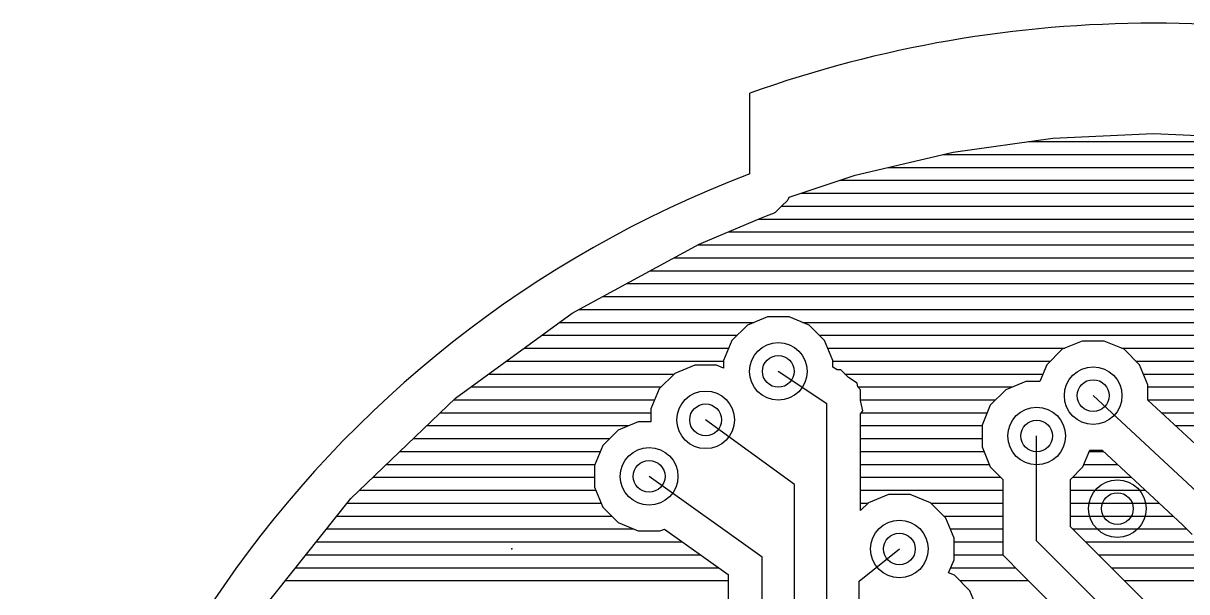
# Model space of a CAD drawing. Extents: x 3.8 to 39.4, y 2.7 to 40.5.
# Drawn here: x 3.81 to 22.11, y 31.52 to 40.47 of the extents above; entities that cross this region are included whole.
import ezdxf

# ---------------------------------------------------------------- set-up
doc = ezdxf.new("R2010")
doc.units = 0
for name, color, linetype in [('16', 175, 'CONTINUOUS'), ('18', 82, 'CONTINUOUS'), ('20', 7, 'CONTINUOUS'), ('23', 7, 'CONTINUOUS'), ('44', 253, 'CONTINUOUS')]:
    doc.layers.add(name, color=color, linetype=linetype)

# ---------------------------------------------------------------- blocks, each defined once
blk = doc.blocks.new('ROUNDV')
blk.add_circle((0, 0), 0.5)

msp = doc.modelspace()

# ---------------------------------------------------------------- linework, layer by layer
at = {"layer": '16'}
for p, q in [((18.4396, 38.4431), (20.0081, 38.6619)), ((20.0081, 38.6619), (21.59, 38.735)), ((21.59, 38.735), (23.1719, 38.6619)), ((16.898, 38.0805), (18.4396, 38.4431)), ((19.6219, 38.608), (23.5581, 38.608)), ((18.2769, 38.4048), (24.9031, 38.4048)), ((15.8572, 37.7317), (16.898, 38.0805)), ((17.4129, 38.2016), (25.7671, 38.2016)), ((16.6531, 37.9984), (26.5269, 37.9984)), ((15.8429, 37.6971), (15.8572, 37.7317)), ((16.0468, 37.7952), (27.1332, 37.7952)), ((15.6429, 37.4971), (15.7356, 37.5898)), ((15.7356, 37.5898), (15.8309, 37.6797)), ((15.7379, 37.592), (27.4421, 37.592)), ((15.8309, 37.6797), (15.8353, 37.6895)), ((15.8353, 37.6895), (15.8429, 37.6971)), ((14.4432, 36.9953), (15.4253, 37.407)), ((15.382, 37.3888), (27.798, 37.3888)), ((15.4253, 37.407), (15.5026, 37.439)), ((15.5026, 37.439), (15.625, 37.4855)), ((15.625, 37.4855), (15.6329, 37.4929)), ((15.6329, 37.4929), (15.6429, 37.4971)), ((14.8971, 37.1856), (28.2828, 37.1856)), ((12.4436, 35.9103), (14.4432, 36.9953)), ((14.4193, 36.9824), (28.7607, 36.9824)), ((14.0449, 36.7792), (29.1351, 36.7792)), ((13.6704, 36.576), (29.5096, 36.576)), ((13.2959, 36.3728), (29.8841, 36.3728)), ((12.9215, 36.1696), (30.2585, 36.1696)), ((10.6067, 34.5684), (12.4436, 35.9103)), ((12.547, 35.9664), (30.633, 35.9664)), ((12.2423, 35.7632), (15.305, 35.7632)), ((15.2001, 35.7197), (14.9583, 35.4779)), ((15.516, 35.8506), (15.2001, 35.7197)), ((15.858, 35.8506), (15.516, 35.8506)), ((16.1739, 35.7197), (15.858, 35.8506)), ((16.069, 35.7632), (30.9377, 35.7632)), ((16.4157, 35.4779), (16.1739, 35.7197)), ((11.9641, 35.56), (15.0403, 35.56)), ((16.3337, 35.56), (25.3337, 35.56)), ((11.686, 35.3568), (14.9081, 35.3568)), ((14.9583, 35.4779), (14.8274, 35.162)), ((16.5466, 35.162), (16.4157, 35.4779)), ((16.4659, 35.3568), (20.1967, 35.3568)), ((20.1531, 35.3387), (19.9113, 35.0969)), ((20.469, 35.4696), (20.1531, 35.3387)), ((20.811, 35.4696), (20.469, 35.4696)), ((21.1269, 35.3387), (20.811, 35.4696)), ((21.0833, 35.3568), (24.9971, 35.3568)), ((21.3687, 35.0969), (21.1269, 35.3387)), ((11.4078, 35.1536), (14.8274, 35.1536)), ((14.8274, 35.162), (14.8274, 35.042)), ((16.5466, 35.059), (16.5466, 35.162)), ((16.5466, 35.1536), (19.9679, 35.1536)), ((21.3121, 35.1536), (24.8351, 35.1536)), ((14.0571, 34.9577), (13.8153, 34.7159)), ((14.373, 35.0886), (14.0571, 34.9577)), ((14.715, 35.0886), (14.373, 35.0886)), ((14.8274, 35.042), (14.715, 35.0886)), ((16.449, 34.483), (15.687, 34.991)), ((16.6105, 35.0164), (16.5466, 35.059)), ((16.6699, 35.0164), (16.6105, 35.0164)), ((16.7888, 34.8975), (16.6699, 35.0164)), ((19.9113, 35.0969), (19.8026, 34.8346)), ((21.4996, 34.781), (21.3687, 35.0969)), ((11.1296, 34.9504), (14.0497, 34.9504)), ((16.7359, 34.9504), (19.8506, 34.9504)), ((16.9287, 34.8043), (16.7888, 34.8975)), ((16.9404, 34.746), (16.9287, 34.8043)), ((19.58, 34.8346), (19.2641, 34.7037)), ((19.8026, 34.8346), (19.58, 34.8346)), ((21.4294, 34.9504), (24.751, 34.9504)), ((21.4996, 34.5397), (21.4996, 34.781)), ((10.8515, 34.7472), (13.8465, 34.7472)), ((13.8153, 34.7159), (13.6844, 34.4)), ((16.9401, 34.7472), (19.369, 34.7472)), ((16.9824, 34.7039), (16.9404, 34.746)), ((16.9824, 34.5358), (16.9824, 34.7039)), ((19.2641, 34.7037), (19.0223, 34.4619)), ((20.64, 34.61), (22.418, 32.959)), ((21.4996, 34.7472), (24.7334, 34.7472)), ((8.965, 32.9934), (10.6067, 34.5684)), ((10.5813, 34.544), (13.7441, 34.544)), ((16.449, 27.752), (16.449, 34.483)), ((16.9824, 34.544), (19.1043, 34.544)), ((17.0154, 34.371), (16.9824, 34.5358)), ((19.0223, 34.4619), (18.8914, 34.146)), ((21.4996, 34.544), (24.6457, 34.544)), ((22.6275, 33.4924), (21.4996, 34.5397)), ((10.3694, 34.3408), (13.6844, 34.3408)), ((13.6844, 34.4), (13.6844, 34.1996)), ((15.941, 33.213), (14.544, 34.229)), ((16.9824, 34.3215), (17.0154, 34.371)), ((16.9824, 32.803), (16.9824, 34.3215)), ((16.9953, 34.3408), (18.9721, 34.3408)), ((21.7138, 34.3408), (24.4425, 34.3408)), ((10.1576, 34.1376), (13.3343, 34.1376)), ((13.1681, 34.0687), (12.9263, 33.8269)), ((13.484, 34.1996), (13.1681, 34.0687)), ((13.6844, 34.1996), (13.484, 34.1996)), ((16.9824, 34.1376), (18.8914, 34.1376)), ((18.8914, 34.146), (18.8914, 33.804)), ((21.9326, 34.1376), (24.2393, 34.1376)), ((9.9458, 33.9344), (13.0337, 33.9344)), ((16.9824, 33.9344), (18.8914, 33.9344)), ((19.751, 32.324), (19.751, 33.975)), ((9.734, 33.7312), (12.8866, 33.7312)), ((12.9263, 33.8269), (12.7954, 33.511)), ((16.9824, 33.7312), (18.9216, 33.7312)), ((18.8914, 33.804), (19.0223, 33.4881)), ((20.4797, 33.4881), (20.5884, 33.7504)), ((20.5804, 33.7312), (20.8025, 33.7312)), ((20.5884, 33.7504), (20.7818, 33.7504)), ((20.7818, 33.7504), (22.0478, 32.5748)), ((9.5222, 33.528), (12.8025, 33.528)), ((12.7954, 33.511), (12.7954, 33.169)), ((16.9824, 33.528), (19.0057, 33.528)), ((20.4963, 33.528), (21.0213, 33.528)), ((9.3104, 33.3248), (12.7954, 33.3248)), ((15.433, 32.07), (13.655, 33.34)), ((16.9824, 33.3248), (19.1855, 33.3248)), ((19.0223, 33.4881), (19.2176, 33.2927)), ((20.2844, 33.2927), (20.4797, 33.4881)), ((20.3165, 33.3248), (21.2402, 33.3248)), ((12.7954, 33.169), (12.9263, 32.8531)), ((15.941, 28.641), (15.941, 33.213)), ((19.2176, 33.2927), (19.2176, 32.1031)), ((20.2844, 32.5449), (20.2844, 33.2927)), ((7.548, 31.2137), (8.965, 32.9934)), ((9.0986, 33.1216), (12.815, 33.1216)), ((16.9824, 33.1216), (19.2176, 33.1216)), ((17.421, 33.0566), (17.1051, 32.9257)), ((17.763, 33.0566), (17.421, 33.0566)), ((18.0789, 32.9257), (17.763, 33.0566)), ((20.2844, 33.1216), (21.459, 33.1216)), ((8.9052, 32.9184), (12.8992, 32.9184)), ((12.9263, 32.8531), (13.1681, 32.6113)), ((17.1051, 32.9257), (16.9824, 32.803)), ((16.9824, 32.9184), (17.0977, 32.9184)), ((18.3207, 32.6839), (18.0789, 32.9257)), ((18.0863, 32.9184), (19.2176, 32.9184)), ((20.2844, 32.9184), (21.6778, 32.9184)), ((8.7434, 32.7152), (13.0641, 32.7152)), ((13.1681, 32.6113), (13.484, 32.4804)), ((18.2895, 32.7152), (19.2176, 32.7152)), ((18.4516, 32.368), (18.3207, 32.6839)), ((20.2844, 32.7152), (21.8967, 32.7152)), ((8.5817, 32.512), (13.4077, 32.512)), ((13.484, 32.4804), (13.826, 32.4804)), ((13.826, 32.4804), (13.8986, 32.5105)), ((13.8986, 32.5105), (14.8996, 31.7955)), ((18.3919, 32.512), (19.2176, 32.512)), ((23.0784, 29.7509), (20.2844, 32.5449)), ((20.3173, 32.512), (22.1107, 32.512)), ((22.0478, 32.5748), (22.1971, 32.4256)), ((8.4199, 32.3088), (14.181, 32.3088)), ((18.4516, 32.026), (18.4516, 32.368)), ((18.4516, 32.3088), (19.2176, 32.3088)), ((22.545, 29.53), (19.751, 32.324)), ((20.5205, 32.3088), (27.5742, 32.3088)), ((8.2581, 32.1056), (14.4655, 32.1056)), ((15.433, 29.149), (15.433, 32.07)), ((16.957, 31.689), (17.592, 32.197)), ((18.4516, 32.1056), (19.2176, 32.1056)), ((19.2176, 32.1031), (19.5301, 31.7906)), ((20.7237, 32.1056), (27.5742, 32.1056)), ((8.0963, 31.9024), (14.7499, 31.9024)), ((18.3668, 31.8213), (18.4516, 32.026)), ((18.4004, 31.9024), (19.4183, 31.9024)), ((20.9269, 31.9024), (27.5742, 31.9024)), ((7.9345, 31.6992), (14.8996, 31.6992)), ((14.8996, 31.7955), (14.8996, 29.3699)), ((16.957, 27.498), (16.957, 31.689)), ((18.4599, 31.7827), (18.3668, 31.8213)), ((18.7017, 31.5409), (18.4599, 31.7827)), ((18.5435, 31.6992), (19.6215, 31.6992)), ((19.5301, 31.7906), (22.0116, 29.3091)), ((21.1301, 31.6992), (26.3369, 31.6992)), ((18.8326, 31.225), (18.7017, 31.5409))]:
    msp.add_line(p, q, dxfattribs=at)
at = {"layer": '20'}
msp.add_line((15.24, 38.1), (15.24, 39.37), dxfattribs=at)
for centre, radius, start, end in [((21.59, 21.59), 18.8799, 70.3462, 109.6538), ((21.5445, 21.5238), 17.7347, 110.8236, 179.7861)]:
    msp.add_arc(centre, radius, start, end, dxfattribs=at)
at = {"layer": '23'}
msp.add_point((11.496, 32.197), dxfattribs=at)
at = {"layer": '44'}
for centre in [(15.687, 34.991), (20.64, 34.61), (14.544, 34.229), (19.751, 33.975), (13.655, 33.34), (21.021, 32.832), (17.592, 32.197)]:
    msp.add_circle(centre, 0.25, dxfattribs=at)

# ---------------------------------------------------------------- block references
at = {"layer": '18', "xscale": 0.9064, "yscale": 0.9064}
for p in [(15.687, 34.991), (20.64, 34.61), (14.544, 34.229), (19.751, 33.975), (13.655, 33.34), (21.021, 32.832), (17.592, 32.197)]:
    msp.add_blockref('ROUNDV', p, dxfattribs=at)

doc.saveas('drawing.dxf')
